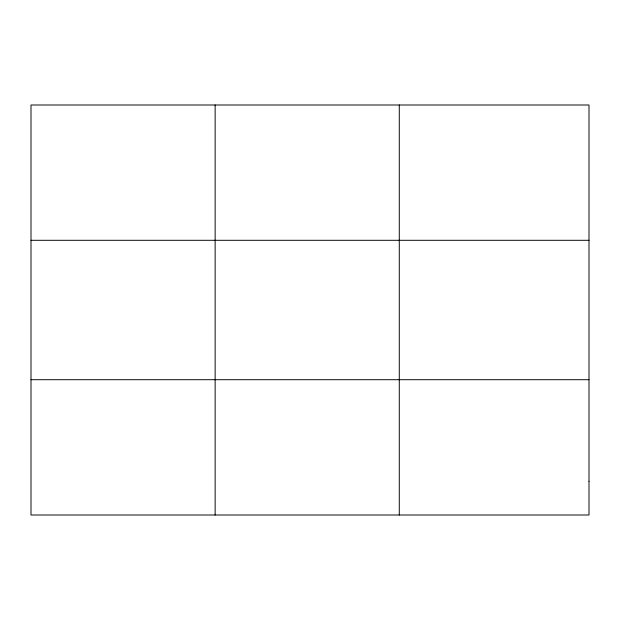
<?xml version="1.0" encoding="UTF-8"?>
<svg xmlns="http://www.w3.org/2000/svg" width="620" height="620" viewBox="0 0 620 620"><rect width="100%" height="100%" fill="white"/><g stroke="black" fill="none" stroke-linecap="round" stroke-linejoin="round"><path stroke-width="0.93" d="M215.14 104.997L215.14 515.003M399.28 104.997L399.28 515.003M31 240.297L589 240.297M31 379.704L589 379.704M589 481.174L589 515.003L31 515.003L31 104.997L589 104.997L589 481.174"/></g></svg>
